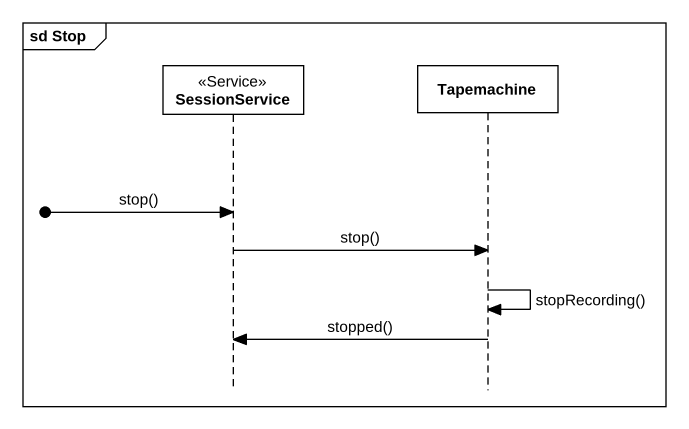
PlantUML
@startuml
mainframe sd Stop
hide footbox
participant SessionService <<Service>>
participant Tapemachine

[o-> SessionService : stop()
SessionService -> Tapemachine : stop()
Tapemachine -> Tapemachine : stopRecording()
Tapemachine -> SessionService : stopped()
@enduml
